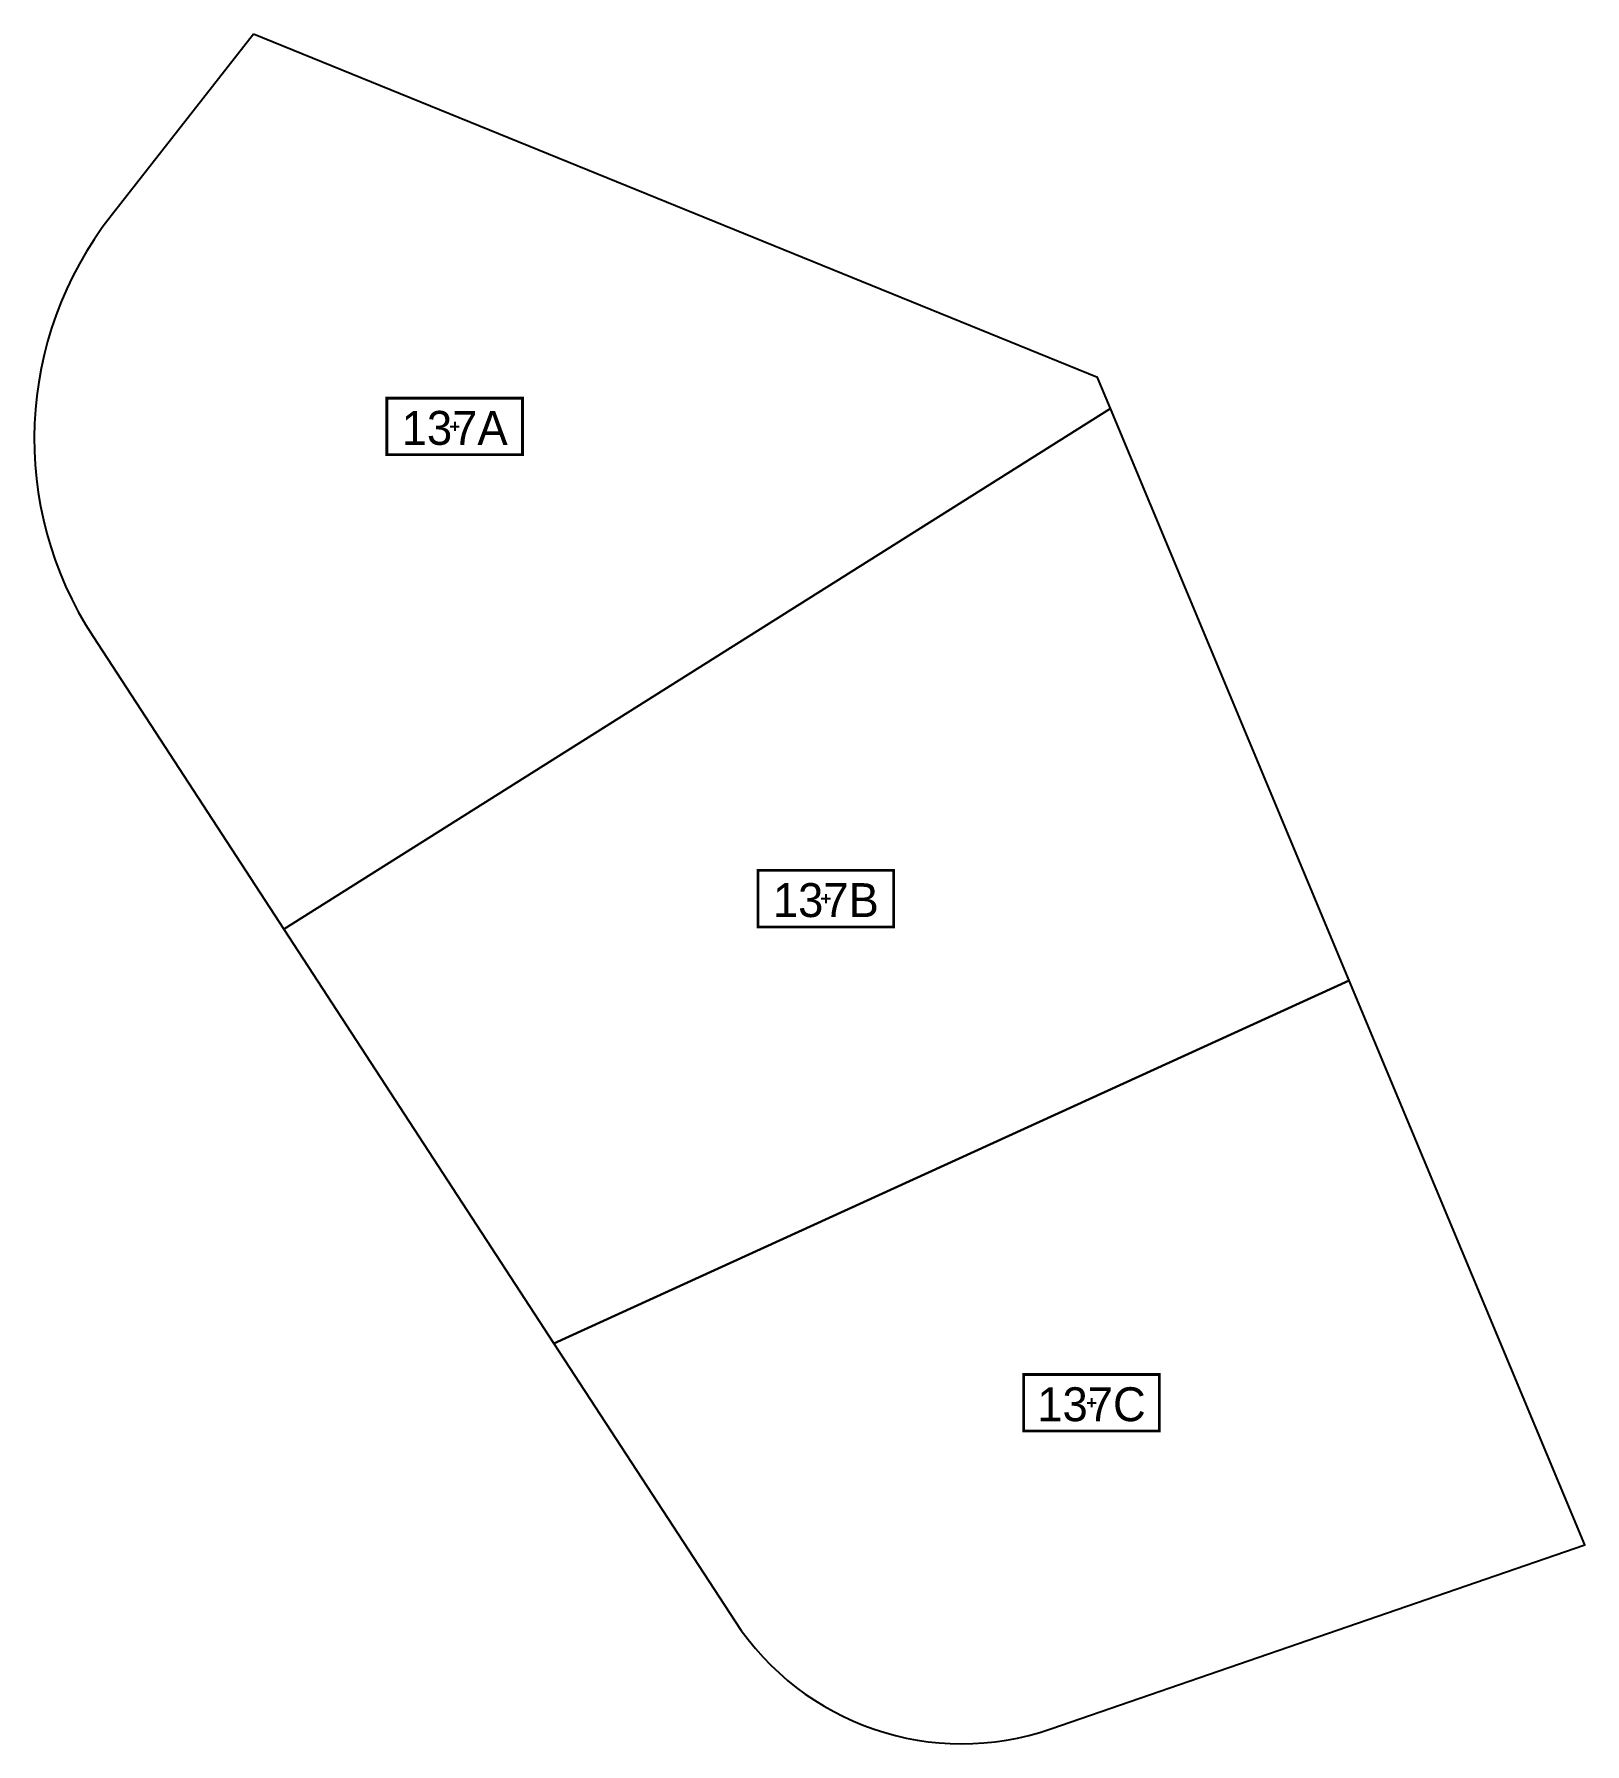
# Model space of a CAD drawing. Extents: x 186086.4 to 186120.7, y 655651.5 to 655689.3.
import ezdxf
from ezdxf.enums import TextEntityAlignment as Align

# ---------------------------------------------------------------- set-up
doc = ezdxf.new("R2010")
doc.units = 0
doc.header["$LTSCALE"] = 1.25
doc.header["$MEASUREMENT"] = 0
doc.layers.add('pcell', color=160, linetype='Continuous')
doc.layers.add('scellno', color=160, linetype='Continuous')
doc.styles.add('mvt-nos', font='mvt-nos.shx')

# ---------------------------------------------------------------- blocks, each defined once
blk = doc.blocks.new('cellno')
at = {"color": 2}
for points in [[(-0.4, 0), (0.4, 0)], [(0, 0.4), (0, -0.4)]]:
    blk.add_lwpolyline(points, dxfattribs=at)
at = {"layer": 'scellno', "const_width": 0.25}
blk.add_lwpolyline([(6, 2.5), (-6, 2.5), (-6, -2.5), (6, -2.5)], close=True, dxfattribs=at)
at = {"layer": 'scellno', "style": 'mvt-nos'}
blk.add_attdef('CELLNO', text='', height=3, dxfattribs=at).set_placement((0, 0), align=Align.MIDDLE)
at = {"layer": 'scellno', "style": 'mvt-nos', "flags": 1}
for tag, p in [('CODE', (-0.29, -6)), ('AREA', (0.21, -8.97))]:
    blk.add_attdef(tag, text='', height=2.5, dxfattribs=at).set_placement(p, align=Align.CENTER)

msp = doc.modelspace()

# ---------------------------------------------------------------- linework, layer by layer
at = {"layer": 'pcell'}
for points in [[(186091.24, 655689.34), (186088.093, 655685.321, 0.320883), (186087.697, 655676.02), (186091.912, 655669.552), (186110.187, 655681.063), (186109.9, 655681.75)], [(186115.465, 655668.414), (186097.883, 655660.392), (186101.88, 655654.26, 0.34429), (186108.87, 655651.87), (186120.67, 655655.94)]]:
    msp.add_lwpolyline(points, format="xyb", close=True, dxfattribs=at)
msp.add_lwpolyline([(186110.187, 655681.063), (186091.912, 655669.552), (186097.883, 655660.392), (186115.465, 655668.414)], close=True, dxfattribs=at)

# ---------------------------------------------------------------- block references
at = {"layer": 'scellno', "color": 1}
ref = msp.add_blockref('cellno', (186095.69, 655680.667), dxfattribs=dict(at, xscale=0.25, yscale=0.25, zscale=0.25))
ref.add_attrib('CELLNO', '137A', dxfattribs={"height": 0.75, "style": 'mvt-nos'}).set_placement((186095.69, 655680.26), align=Align.CENTER)
ref = msp.add_blockref('cellno', (186103.894, 655670.226), dxfattribs=dict(at, xscale=0.25, yscale=0.25, zscale=0.25))
ref.add_attrib('CELLNO', '137B', dxfattribs={"height": 0.75, "style": 'mvt-nos'}).set_placement((186103.894, 655669.819), align=Align.CENTER)
ref = msp.add_blockref('cellno', (186109.767, 655659.079), dxfattribs=dict(at, xscale=0.25, yscale=0.25, zscale=0.25))
ref.add_attrib('CELLNO', '137C', dxfattribs={"height": 0.75, "style": 'mvt-nos'}).set_placement((186109.767, 655658.672), align=Align.CENTER)

doc.saveas('drawing.dxf')
